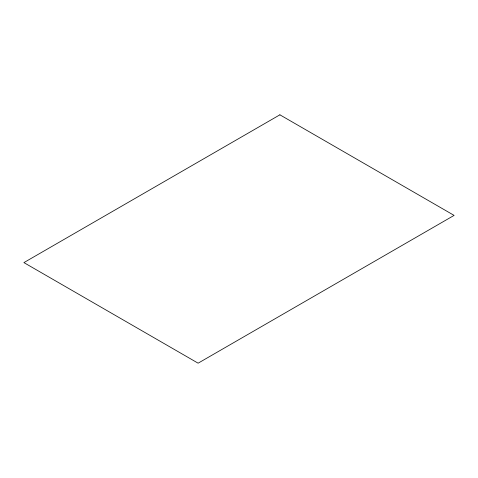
<?xml version="1.0" encoding="UTF-8"?>
<svg xmlns="http://www.w3.org/2000/svg" width="478" height="478" viewBox="0 0 478 478"><rect width="100%" height="100%" fill="white"/><g stroke="black" fill="none" stroke-linecap="round" stroke-linejoin="round"><path stroke-width="0.72" d="M279.887 114.816L23.9 262.607L198.113 363.184L454.1 215.393L279.887 114.816"/></g></svg>
